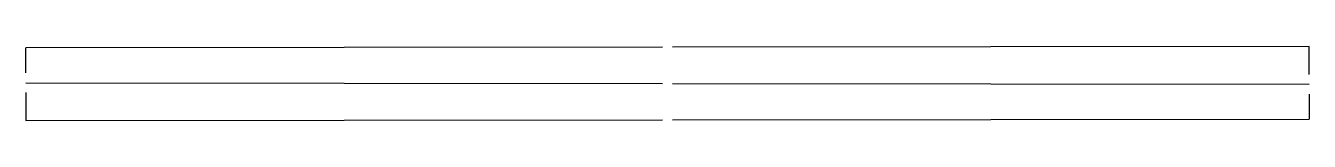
# Model space of a CAD drawing. Header units: inches. Extents: x 0.12 to 8.25, y 0.1 to 0.56.
import ezdxf

# ---------------------------------------------------------------- set-up
doc = ezdxf.new("R2010")
doc.units = ezdxf.units.IN
doc.header["$MEASUREMENT"] = 0
doc.layers.add('Layer1', color=7, linetype='Continuous', true_color=0xffffff)

msp = doc.modelspace()

# ---------------------------------------------------------------- linework, layer by layer
at = {"layer": 'Layer1', "color": 178, "lineweight": 30, "true_color": 0x000000}
for p, q in [((4.1563, 0.56), (0.125, 0.555)), ((0.125, 0.3975), (0.125, 0.555)), ((8.25, 0.565), (4.2187, 0.56)), ((8.25, 0.3875), (8.25, 0.565)), ((8.25, 0.3875), (8.25, 0.565)), ((0.125, 0.335), (4.1563, 0.33)), ((4.2187, 0.33), (8.25, 0.325)), ((0.125, 0.2725), (0.125, 0.095)), ((0.125, 0.2725), (0.125, 0.095)), ((8.25, 0.2625), (8.25, 0.105)), ((0.125, 0.095), (4.1563, 0.1)), ((4.2187, 0.1), (8.25, 0.105))]:
    msp.add_line(p, q, dxfattribs=at)

doc.saveas('drawing.dxf')
